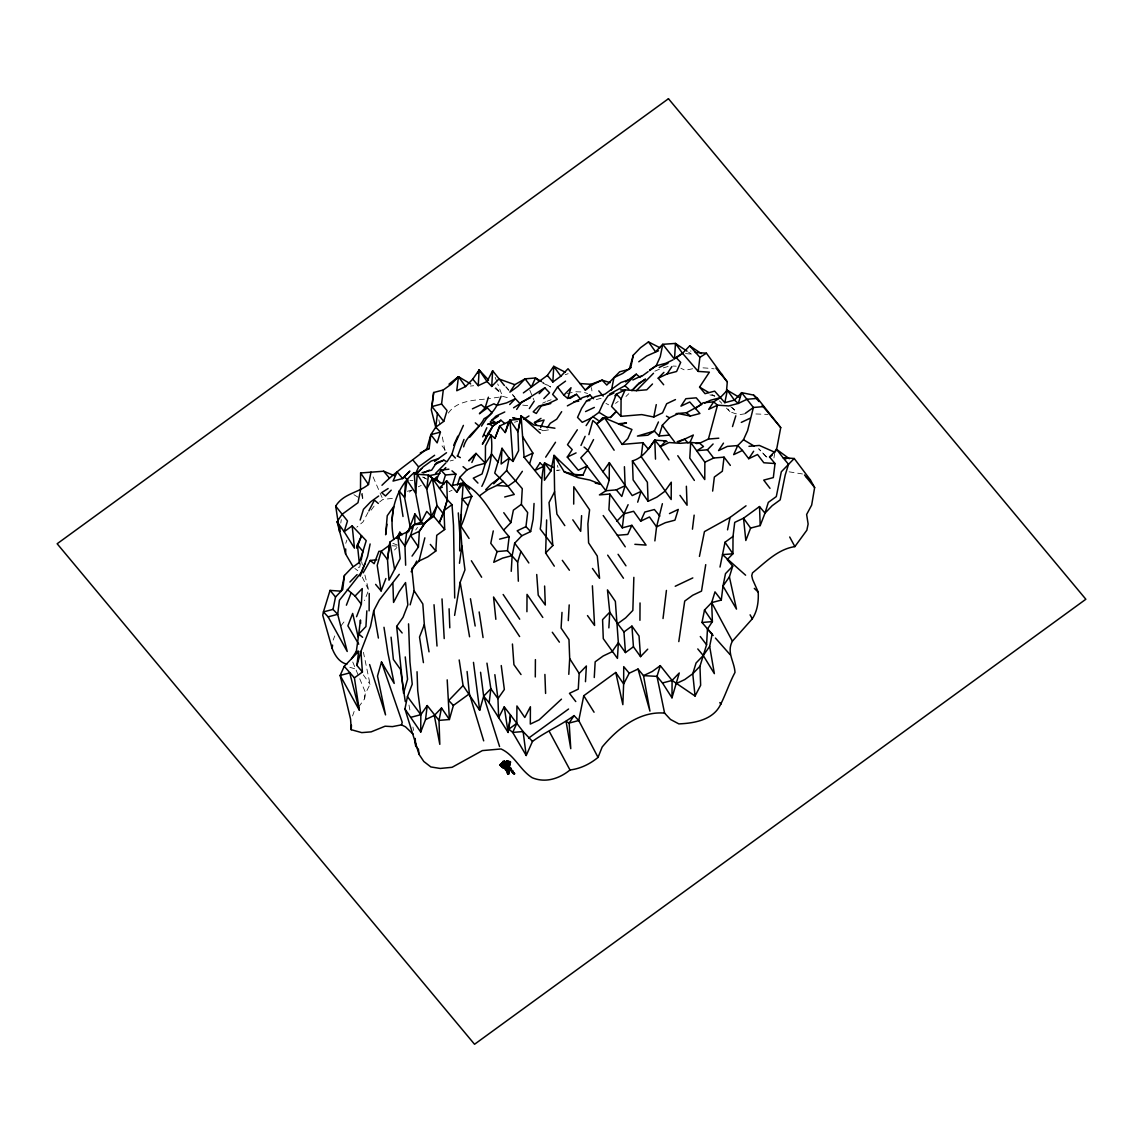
<?xml version="1.0" encoding="UTF-8"?>
<svg xmlns="http://www.w3.org/2000/svg" width="1143" height="1143" viewBox="0 0 1143 1143"><rect width="100%" height="100%" fill="white"/><g stroke="black" fill="none" stroke-linecap="round" stroke-linejoin="round"><path stroke-width="0.75" stroke-dasharray="5 3.75" d="M364.903 575.029L368.632 590.117L364.488 600.618M358.616 707.003L364.603 698.83L365.174 691.858L359.288 677.713M364.603 698.83L365.231 693.944L370.061 684.271L363.445 652.324M340.8 523.051L341.271 519.579M773.954 457.986L774.697 453.157M444.941 450.556L441.955 434.84M360.445 563.656L359.731 567.142L356.487 567.485M345.772 543.311L346.872 540.082M352.573 715.932L354.144 711.46M333.17 640.08L334.756 635.937M368.032 512.407L363.06 521.865L356.802 527.18M448.342 413.094C456.471 401.122 472.602 400.264 485.804 399.05M415.695 530.009L417.524 527.394M371.132 510.149L374.818 505.135M340.914 625.95L343.843 622.078L346.958 620.278M394.506 549.997L396.907 547.511M625.95 396.492L628.807 393.692M379.547 502.02L382.905 499.434L393.035 498.319M409.294 492.09L411.794 490.261M615.52 403.379L618.177 401.45M418.281 486.818L421.21 485.432M449.128 491.633L452.071 490.233M542.625 403.179L545.597 401.779M654.853 371.175L659.682 369.075M546.983 401.264L551.097 399.75M565.242 374.69L568.157 373.69M663.34 367.875L669.912 365.946M596.289 399.564L602.675 397.878M514.479 422.224L517.679 421.381M548.526 429.897L543.054 430.754L538.539 429.011M450.171 460.958L453.371 460.115M407.337 491.29L412.137 490.033M692.629 368.746L685.128 370.289L680.842 368.232M567.271 393.521L575.786 391.749L582.659 392.006L587.616 393.506M745.05 413.78L740.664 414.466L735.42 413.68L729.934 411.709L726.448 408.108M499.177 397.135L487.189 398.878M470.43 386.063L473.673 385.72M560.127 470.03L556.67 470.33L558.941 470.302L557.313 465.358M755.894 413.966L767.953 414.423M502.477 396.292L510.85 398.564M673.084 366.06L676.242 366.189M685.5 353.573L691.444 354.101L690.758 350.801M409.951 480.374L412.923 480.631M392.163 545.725L396.621 546.125M522.708 405.136L529.123 405.808M789.099 471.83L802.443 473.959M709.917 394.892L714.775 396.107L718.275 399.707M349.829 667.269L357.916 669.769M392.878 543.325L397.393 545.082M542.196 382.691L550.683 387.006L543.082 382.491M422.91 477.145L425.753 478.574M605.961 403.422L608.662 404.808M422.81 477.06L428.582 480.017M539.967 429.125L543.054 430.754M711.732 394.306L714.775 396.107M353.93 494.69L359.988 498.391M688.529 352.158L691.444 354.101M354.83 568.442L357.802 570.714M730.706 406.708L734.663 410.066L733.449 406.765M494.962 388.249L501.563 393.849L497.734 383.948M732.163 407.708L734.663 410.066M719.447 400.907L721.776 403.308M766.853 457.157L758.681 448.756L766.996 457.6M495.662 387.577L501.563 393.849M505.635 386.763L511.221 393.263M512.335 394.564L514.579 397.164M506.149 386.848L508.406 389.534M512.921 394.906L515.164 397.593M445.056 449.871L439.926 443.027M362.26 577.115L368.632 590.117M728.077 409.123L729.934 411.709M363.331 674.884L370.061 684.271M373.089 476.931L382.905 499.434M529.78 390.134L533.81 399.807M352.744 661.997L358.631 676.142M495.176 377.347L497.091 382.305M361.331 493.633L363.017 500.234L362.402 493.419M361.588 561.613L362.417 564.971M438.841 419.81L439.884 424.825M408.98 705.031L410.508 713.489M412.952 727.019L413.566 730.406M591.474 387.62L591.945 390.935M703.002 367.86A156.191 132.745 -25.9 0 1 714.089 368.846"/><path stroke-width="1.5" d="M507.321 764.11L507.163 761.095L508.378 764.296L507.592 766.939L508.378 765.91L506.949 767.596L504.692 767.267L501.834 763.31L503.306 762.138M394.249 475.659L383.677 471.216L360.602 472.973L360.488 490.318L357.988 502.72L342 514.364L337.085 521.822L345.629 553.984L352.93 566.485M369.118 610.848L369.232 593.488M414.823 524.366L414.88 513.95L421.167 522.18L424.253 523.823L431.454 516.35L437.04 505.577L432.34 478.331L428.454 475.045L417.252 474.274L414.166 472.63C394.821 488.704 388.52 515.522 393.864 539.553M408.551 623.864L409.937 661.868L412.237 684.157L407.451 696.587L404.951 708.989L420.724 732.049L420.838 714.689L417.738 690.743L417.038 671.741M459.7 550.897L459.8 533.552L463.201 483.132L451.314 485.675L446.627 480.746L439.441 488.204L447.327 499.734L452.014 504.677L453.514 525.323L454.7 598.018M477.945 483.089L473.259 478.16L482.046 473.988L485.361 463.244L485.461 445.884L491.061 435.112L487.975 433.483L482.375 444.256L486.304 438.298M404.951 708.989L419.052 754.366L423.81 761.495L430.84 766.939L440.212 768.453L452.099 767.296L482.36 750.594L501.048 748.965C514.693 755.18 519.922 770.053 532.238 777.74C545.511 783.255 559.313 778.683 570 769.996C580.458 768.696 589.931 764.081 598.032 757.395L578.744 720.533L574.057 715.604C560.87 725.348 545.668 731.677 532.481 741.407L526.209 755.494L512.707 732.42L516.822 723.319L516.922 705.96L524.808 717.49L530.409 706.731L530.309 724.076L539.096 719.904L561.484 699.145M526.923 611.719L527.023 594.374L542.811 617.434M535.295 676.956L535.41 659.611M546.64 519.936L545.625 552.983L554.312 566.156M564.813 525.623L556.912 514.093L554.612 491.79L554.026 455.443L574.029 474.359L582.944 475.159L587.059 466.058L580.773 457.829L587.959 450.356L593.56 439.584M573.7 504.106L573.815 486.747L589.588 509.807L587.888 523.865L588.588 542.868L597.275 556.041L599.575 578.344L592.488 568.457M609.233 480.003L609.333 462.644L602.947 471.773L609.233 480.003L605.919 490.747L599.418 494.905L609.819 494.033L623.992 513.793L622.292 527.852L631.879 525.323L646.066 545.082L634.865 544.311M675.47 399.579L666.669 403.75L662.554 412.852L653.767 417.024L641.766 414.595L620.963 416.338L621.078 398.993L625.178 389.892L636.38 390.663L646.781 389.792L652.496 383.991M639.937 620.292L640.037 602.947M638.023 669.041L643.509 675.627L656.996 676.385L662.483 682.971L671.984 697.801L672.084 680.442L660.297 665.64L652.31 671.455L643.509 675.627L649.938 711.132L638.023 669.041L629.221 673.213L623.635 683.985L622.849 704.645L615.748 672.455L583.759 695.73L578.744 720.533L569.157 723.062L566.071 721.433L570.771 748.679L569.157 723.062L574.057 715.604M614.134 450.228L596.746 423.867L602.461 418.067L604.733 418.052L622.121 444.413L642.923 442.67L641.209 456.714L671.184 499.534L671.284 482.189L664.883 491.304L656.896 497.134L648.095 501.306L633.122 479.889L632.422 460.886C643.023 457.986 648.81 448.456 654.796 440.126L660.297 446.713L669.084 442.541L680.285 443.313L690.686 442.441L704.86 462.201L704.76 479.56L689.786 458.143L690.686 442.441L699.602 443.241L708.403 439.069L718.79 438.198M750.608 528.08L743.521 518.208L745.822 540.51L750.608 528.08L760.209 525.566L764.996 513.15L759.509 506.563L743.521 518.208L734.72 522.38L733.02 536.424L732.92 553.784L727.205 559.584L732.692 566.171L729.391 576.915L722.99 586.03L721.29 600.089L711.689 602.604L704.488 610.076L701.988 622.478L713.161 635.494M345.629 553.984L345.686 548.954M503.592 763.51L502.22 762.681L504.377 761.095L503.777 763.438L502.949 762.838M503.692 762.424L500.377 764.424L508.464 770.539L508.492 774.297L507.349 773.097L507.792 770.339L507.063 770.468M506.735 766.796C504.22 760.552 506.249 764.781 504.092 762.638M413.209 734.263L405.508 726.834L401.479 724.862L392.478 726.619L385.091 726.205L371.161 731.863L361.76 732.62L351.23 729.705L351.444 725.219M361.345 604.276L362.26 588.574L355.059 596.046L361.345 604.276L356.559 616.706M366.832 610.862L365.931 626.564L358.745 634.036L356.345 651.396L351.444 658.854M405.494 481.774L404.593 497.476L410.094 526.38L409.151 531.024M412.051 556.098L418.438 546.968L419.352 531.266L424.253 523.823L413.866 524.694L406.665 532.167L397.864 536.324L389.877 542.153L387.491 559.513L388.991 580.173L400.164 558.627L397.864 536.324L404.965 546.211L405.651 565.214M410.137 604.847L414.123 590.774L411.823 568.471L419.024 560.999L427.825 556.841L435.812 551.012L436.726 535.31L444.713 529.495L444.013 510.492L447.327 499.734L446.627 480.746M504.406 385.548L492.633 370.746L487.032 381.505L478.245 385.677L479.146 369.975L488.59 380.033M470.63 383.905L458.472 376.69L456.757 390.749L465.558 386.577L472.759 379.105L479.146 369.975L487.032 381.505L491.719 386.448L492.633 370.746M493.705 483.832L506.62 470.559L509.121 458.157L502.034 448.285L501.134 463.987L509.121 458.157L513.007 461.443L518.608 450.671L517.908 431.668L521.094 415.952L534.01 424.996L554.926 428.225M511.235 571.314L512.15 555.612L514.65 543.211L521.851 535.738L530.652 531.566L533.152 519.165L534.052 503.463M530.652 531.566L525.951 526.637L527.666 512.593L521.379 504.363L522.28 488.661L506.62 470.559M610.105 382.676L602.104 380.133L593.303 384.305L585.316 390.12L568.042 368.732L560.842 376.19L552.855 382.019L553.755 366.317L565.285 372.218M561.999 612.391L561.099 628.093L568.985 639.623L569.685 658.625L568.785 674.327M568.285 620.62L569.2 604.918M581.601 515.636L580.687 531.338L572.8 519.808M569.685 658.625L579.172 673.456L578.272 689.158L569.471 693.33L575.772 701.559M585.473 681.685L586.373 665.983L579.172 673.456M594.26 677.513L595.174 661.811L603.161 655.996L611.962 651.824L618.349 642.695L615.363 601.404L607.462 589.874L609.762 612.177L608.862 627.878M609.819 494.033L608.905 509.735L622.292 527.852M633.851 577.358L632.851 610.405L625.65 617.877L617.663 623.707L623.949 631.936L625.45 652.582L633.436 646.767L631.936 626.107L623.949 631.936M662.483 682.971L672.084 680.442L695.058 696.03L700.645 685.271L699.959 666.269L706.574 644.766L707.474 629.064L712.389 621.606L711.689 602.604L714.989 591.86L721.29 600.089M508.764 772.968L508.492 774.297L508.692 771.039L507.778 769.968M507.849 774.34L507.478 771.868M504.963 762.067L504.72 761.367L505.263 762.71C504.049 765.581 505.735 761.638 505.506 763.624M506.463 768.953L507.063 767.782L504.849 766.181L506.863 767.61L505.92 769.325M726.462 391.406L727.305 381.891L715.904 368.032M507.349 773.097L508.464 770.539L507.606 770.168M770.011 488.347L763.724 480.117L773.325 477.588L775.025 463.544L769.539 456.957L776.74 449.485L783.026 457.714L794.228 458.5L810.444 480.017L814.645 487.547L811.659 505.106L806.629 514.479L808.13 524.023L806.872 530.181L794.871 546.611C777.726 549.183 765.296 562.542 752.508 572.843L751.737 575.643L752.608 579.472L758.209 592.088C758.652 601.475 757.58 610.662 752.294 618.82L732.406 641.18C726.291 652.367 734.463 661.583 734.992 672.441C729.491 682.657 725.762 694.315 720.476 704.674C713.161 719.99 694.144 723.276 678.856 723.89L670.441 719.433L664.597 713.118L656.996 676.385L660.297 665.64M346.886 664.169C339.242 662.483 334.785 655.196 332.156 648.41L332.556 645.081M344.429 575.472L342.714 589.517L335.528 596.989L333.013 609.39L337.699 614.32L347.215 651.467L328.112 616.849L323.426 611.919L330.041 590.402L341.243 591.188L344.429 575.472L351.615 568L359.616 562.185L366.231 540.668L352.173 525.88L344.172 531.695L354.473 548.183L352.173 525.88M358.631 651.381L344.243 666.326L340.143 675.427L359.245 710.046L354.416 677.842L362.417 672.013L356.93 665.44L358.631 651.381L356.345 651.396M386.934 524.223L385.648 534.767L387.234 515.75L393.635 506.635L391.92 520.679M399.178 537.481L399.807 532.209L402.007 534.838M406.665 532.167L404.965 546.211L410.551 535.438L413.866 524.694L421.167 522.18L426.768 511.421L431.454 516.35L426.753 489.104L428.454 475.045L435.312 480.389M381.976 485.261C395.578 471.545 412.094 460.943 426.853 448.713L430.854 434.64L435.754 427.182L443.755 421.367L431.968 406.551L433.683 392.506L443.284 389.977L451.271 384.162L458.472 376.69L465.558 386.577M420.338 452.857L429.139 448.685L430.854 434.64L440.441 432.125L435.754 427.182L437.469 413.137M443.755 421.367L447.056 410.608L441.569 404.036L443.284 389.977M420.724 732.049L425.525 719.619L427.225 705.574L438.998 720.39L439.812 744.35L434.311 715.447L441.512 707.988L449.399 719.519L438.998 720.39L441.512 707.988M461.386 514.536L459.686 528.58C465.43 518.551 466.758 506.892 471.888 496.319L463.201 483.132L456.8 492.247L451.314 485.675M532.481 741.407L523.108 731.549L512.707 732.42L508.821 729.134L510.535 715.089L508.135 732.449L489.161 702.788L490.861 688.743L486.961 663.14M518.336 581.201L517.636 562.199L507.463 550.683L509.164 536.624C492.876 519.351 485.332 494.433 463.201 483.132M654.868 540.91L656.568 526.866L662.383 503.706M663.026 618.534L666.426 590.431M775.24 451.871L776.883 447.999L780.726 427.611L757.509 398.378L753.623 395.092L741.621 392.663L734.435 400.136L724.833 402.665L714.661 391.149L705.06 393.663L699.573 387.091L709.389 372.175L698.187 371.404L699.902 357.345L689.729 345.843L682.528 353.301L675.87 358.159M678.799 641.594L684.714 601.089L692.715 595.26L701.516 591.102L705.731 564.642M692.444 529.18L694.158 515.136M712.646 491.09L714.361 477.031L722.347 471.216L724.062 457.157L713.661 458.029L704.86 462.201M506.735 764.095L508.264 764.796L506.635 767.625L504.006 766.51L504.134 764.867M340.085 528.266L339.6 531.738L335.699 506.135C343.3 493.547 358.13 492.962 368.489 484.503L370.989 472.102M433.683 392.506L431.297 409.866L436.04 428.411M459.472 563.285L461.858 545.925L460.358 525.266L469.059 538.453M461.858 545.925L464.958 569.871L460.172 582.287L454.6 615.377M506.506 761.752L507.763 763.381L508.792 762.667L507.792 762.867L507.121 765.91L507.778 762.152L508.164 765.567C506.563 769.825 503.663 765.724 502.134 763.981L500.805 764.524L502.034 766.296L509.278 768.01L511.535 770.853M507.449 763.724L508.864 764.867L509.949 761.538L510.535 762.395M504.935 762.467L503.849 761.324M370.118 543.954L367.617 556.355L360.188 576.215M424.839 537.853L419.024 560.999M493.276 530.923L490.776 543.325L497.062 551.555L493.747 562.299L502.549 558.141L512.15 555.612M503.677 530.052L510.878 522.58L513.378 510.178L521.379 504.363M545.625 552.983L552.826 545.511L540.239 529.052C543.839 507.035 538.61 484.503 544.539 462.929L553.183 467.358M611.476 389.992L613.977 377.59L619.692 371.789L629.293 369.26L630.779 367.603L633.279 355.202L640.48 347.729L648.467 341.9L659.997 347.801M653.767 417.024L656.268 404.622M724.833 402.665L727.334 390.263L739.507 397.478M699.43 556.412L704.445 531.609L730.034 517.45L746.022 505.806M720.004 567.057L725.019 542.253L733.02 536.424M727.534 529.852L730.034 517.45M757.509 398.378L747.108 399.25L738.321 403.422L734.435 400.136L727.334 390.263L720.147 397.721L713.632 401.879L708.717 409.337L717.518 405.165L728.72 405.936L738.321 403.422L741.621 392.663L753.408 407.479L747.593 430.64L743.479 439.741L737.764 445.541L733.663 454.643L742.45 450.471L748.736 458.7L757.538 454.528L763.824 462.758L775.025 463.544M697.773 648.938L703.259 655.51L714.361 673.641L709.66 646.395L712.16 633.994L707.474 629.064M361.145 560.156L362.917 551.426L357.43 544.84L361.545 535.738L356.759 548.154L357.43 544.84L359.373 563.713M399.264 574.329L379.29 600.046L373.69 610.805L370.503 626.521L360.917 651.367L356.93 665.44M540.296 433.226L521.094 415.952L517.908 431.668L510.007 420.138L508.535 421.81L499.734 425.982L494.948 438.398L491.061 435.112C493.447 452.728 489.818 470.587 481.832 486.375M550.84 471.159L544.539 462.929L544.439 480.274L550.84 471.159L554.026 455.443L558.656 460.586M507.792 762.867L506.349 765.81M507.392 770.139L505.992 766.882L507.521 769.525M505.235 763.067L503.977 763.495L506.178 765.724M507.749 763.267L509.992 762.767C510.135 765.224 507.406 770.496 505.992 766.882M510.149 763.167L510.478 761.81L508.664 761.409L506.535 763.481M507.649 772.082L508.606 770.982L506.392 770.496C509.335 775.083 508.464 768.353 506.52 768.482L505.649 768.768L508.892 767.524L505.649 768.768M504.577 762.852L504.349 761.295M383.991 627.293L387.891 652.882L394.192 683.428L381.491 662.011L377.504 676.07L385.534 714.889L369.618 664.54M447.327 499.734L443.341 513.807L437.04 505.577L433.74 516.336L425.739 522.151L419.352 531.266L410.551 535.438L418.438 546.968M401.479 724.862L402.222 722.247L381.491 662.011M504.692 496.991L514.279 494.476L507.992 486.246L494.733 473.102L502.034 448.285M467.087 671.498L469.387 693.801L453.385 705.445L449.399 719.519L447.199 679.856M459.186 659.968L463.086 685.571L479.674 710.289L483.66 696.216L480.56 672.27M588.874 434.654L592.86 420.581L596.746 423.867L604.733 418.052L631.95 429.497L627.836 438.612L622.121 444.413M629.293 369.26L633.279 355.202M671.984 697.801L679.271 672.97L672.084 680.442M509.278 768.01L502.949 767.467L499.862 765.038L500.377 764.424M360.159 520.065L363.474 509.307L370.661 501.834L378.662 496.019M440.441 432.125L437.14 442.87L430.854 434.64M442.655 484.203L445.484 474.988L440.798 470.059L436.683 479.16L433.44 479.503M422.067 472.645L431.668 470.13L436.569 462.672L443.884 460.172L446.97 461.801L451.885 454.342L455.185 443.598L463.401 425.396M457.514 456.214L463.987 439.426M452.571 484.875L455.886 474.116L451.999 470.83M457.414 485.075L459.772 477.403L466.958 469.93L475.759 465.758L485.361 463.244L491.747 454.114L498.048 462.344M488.418 397.192L485.103 407.951L479.403 413.752L487.389 407.937L492.076 412.866L486.375 418.667L481.46 426.125M494.948 438.398L499.734 425.982L505.22 432.568L508.535 421.81L511.45 420.81M529.58 463.829L532.881 453.085L522.594 436.597M567.714 398.464L571.029 387.706L563.828 395.178L567.714 398.464L576.515 394.292L580.901 399.55M517.636 562.199L520.937 551.44L514.65 543.211M624.421 466.715L625.121 485.704L621.806 496.462L616.32 489.876L605.919 490.747L587.059 466.058L578.258 470.23L567.285 457.071L572.2 449.613L567.514 444.684L577.329 429.782M637.694 502.177L641.009 491.419L632.208 495.591L609.333 462.644M674.67 441.984L669.427 435.126L659.025 435.997L662.34 425.239L669.527 417.766L678.328 413.595L690.329 416.023L699.93 413.509L689.758 401.993L680.957 406.165L685.871 398.707L696.258 397.835L701.745 404.422L686.443 412.737L676.042 413.609M708.403 439.069L717.518 405.165L713.632 401.879L703.231 402.75L695.244 408.58M732.506 426.568L735.806 415.823M502.977 761.281L504.449 763.795M503.363 763.081L505.32 763.524M478.045 373.132L479.146 369.975M507.735 771.068L507.792 770.339M502.791 767.267L504.106 767.31C504.992 769.139 502.006 766.853 502.077 766.124M504.034 761.824L505.263 762.71L504.72 763.71M506.335 761.367L505.077 761.91L505.735 762.995L506.335 761.367L508.392 761.224L507.163 761.095M346.386 605.19L351.172 592.774M375.618 584.373L381.105 590.96L385.905 578.529M407.694 532.581L414.88 513.95M414.123 590.774L422.824 603.961L424.324 624.607L419.524 637.022L423.424 662.626M505.22 432.568L510.007 420.138L520.408 419.267M512.464 770.896L511.221 771.254M510.149 763.724L509.535 765.567L509.549 762.052L507.492 761.667M503.834 766.396L502.963 767.71L500.977 765.781L503.677 765.367M598.032 757.395L602.19 746.979C617.377 728.705 639.451 710.889 664.597 713.118M509.392 763.695L508.135 765.053L508.421 766.567L506.149 767.696M364.988 563.799L360.874 572.9L339.414 600.275L337.699 614.32L328.112 616.849M415.209 474.502L418.638 466.916L434.626 455.271M453.7 445.27L457.814 436.155M463.644 446.842C466.601 434.826 478.903 429.439 484.089 418.681C492.99 414.18 497.591 405.208 501.105 396.307M442.655 515.322L439.226 522.908L444.013 510.492L452.014 504.677M456.8 492.247L460.915 483.146M482.717 436.84L486.832 427.739M471.873 462.472L475.988 453.371L485.361 463.244M540.653 427.611L544.068 420.024L534.467 422.539L536.667 425.182M580.987 445.441L585.102 436.34M628.264 380.005L620.949 382.505L604.961 394.149L595.36 396.664L586.573 400.836L581.658 408.294L577.544 417.395L582.244 422.324L591.031 418.152L599.032 412.337L603.133 403.236L608.047 395.778L613.92 392.992M658.454 421.953L654.339 431.054L647.838 435.212L637.437 436.083L654.339 431.054L659.025 435.997M616.791 521.265L623.992 513.793L628.107 504.692M631.879 525.323L627.778 534.424L617.377 535.295L603.19 515.536M623.992 513.793L633.593 511.278L640.68 521.151L644.795 512.05L654.382 509.535L659.868 516.107M689.886 442.598L693.315 435.012L678.656 441.955M368.846 510.921L374.433 500.148L378.319 503.434M376.733 559.756L370.232 560.441L363.16 572.872M396.621 538.367L399.807 532.209M411.151 571.786L416.738 561.027M488.09 435.269L492.876 426.039L500.877 420.21L504.763 423.496M554.612 491.79L549.026 502.563L552.826 545.511M526.209 755.494L523.108 731.549L504.234 706.86L498.648 717.618L497.948 698.63L494.848 674.67M501.534 763.367L502.334 762.581M539.367 381.262L535.481 377.976L531.381 387.077L525.08 378.847L514.807 384.677L509.892 392.135L517.893 386.32L525.08 378.847L535.481 377.976L541.568 381.591M487.975 433.483L492.876 426.039L500.877 420.21M516.65 409.437L521.551 401.979L530.352 397.807M529.323 408.551L534.238 401.093M565.542 381.133L557.541 386.948L552.626 394.406L557.313 399.336L548.526 403.508L538.924 406.022L533.209 411.823L536.296 413.466L541.211 406.008L550.812 403.493M547.297 427.768L550.24 423.296L556.755 419.138L561.67 411.68M545.682 457.157L555.512 442.255M586.13 425.61L591.031 418.152M663.683 384.762L658.197 378.19L666.998 374.018L671.913 366.56M723.476 443.127L718.576 450.585L727.362 446.413L737.764 445.541L742.45 450.471M748.736 458.7L753.651 451.242M469.816 437.155L479.174 426.139L475.288 422.853M523.38 392.892L547.368 375.433L553.755 366.317L560.842 376.19M405.251 656.925L407.551 679.228L403.565 693.301L396.664 626.407L403.065 617.277L407.851 604.861L405.551 582.559L399.164 591.688L393.563 602.447L392.878 583.444M522.38 471.302L515.993 480.431L507.992 486.246L496.791 485.461L488.004 489.633L480.003 495.462M411.237 717.218L420.838 714.689L427.225 705.574M668.984 459.886L660.297 446.713L665.998 440.912L654.796 440.126L648.41 449.242L642.923 442.67M709.66 646.395L703.259 655.51L696.073 662.983L692.758 673.741L695.058 696.03M504.392 763.495L505.206 762.724M501.52 765.867L502.791 764.91L502.134 763.981M508.264 765.667L507.206 767.739L509.221 766.239L508.306 766.71L508.264 765.667L509.421 765.596L507.235 768.167L505.449 768.182L507.163 768.225L508.549 767.296L507.235 768.167L504.106 767.31L505.12 767.01M614.905 395.721L616.391 394.064L625.178 389.892L620.606 389.92M500.491 764.181L501.891 763.238L504.077 763.924L502.691 763.067M502.949 767.467L505.306 767.896L504.692 767.267M501.448 765.267L503.849 765.653M509.992 762.767L508.292 763.438M402.65 478.56L397.164 471.973L393.049 481.074L402.65 478.56L409.837 471.087L404.136 476.888L408.022 480.174M491.719 386.448L498.919 378.976L514.807 384.677M416.924 473.531L421.724 468.544M349.915 582.044L357.102 574.586M475.988 453.371L468.787 460.843L474.502 455.043M610.291 417.638L616.277 411.409L610.576 417.209L602.461 418.067M463.086 685.571L448.699 700.516L453.385 705.445M499.577 746.55L483.66 696.216L490.861 688.743L497.948 698.63L504.349 689.5L501.248 665.555M633.436 646.767L640.537 656.639L647.724 649.167M732.692 566.171L725.505 573.629L722.99 586.03L736.492 609.119L729.391 576.915M699.959 666.269L692.758 673.741L684.771 679.556L675.97 683.728M391.22 490.161L385.52 495.962L381.633 492.676L388.134 488.532M417.495 472.688L423.21 466.873L431.197 461.058L438.512 458.557M435.554 473.402L445.827 462.958M490.261 421.953L495.962 416.138L504.763 411.98M436.697 476.86L434.411 479.174L436.683 479.16L439.984 483.103M443.541 469.887L445.827 467.573M509.678 404.522L515.379 398.721L520.065 403.65L513.564 407.808M539.153 393.635L544.854 387.834L549.54 392.763L543.839 398.578M485.718 489.661L491.433 483.846L499.42 478.031M585.316 390.12L591.017 384.319L602.104 380.133L606.79 385.062L613.977 377.59L622.778 373.418L630.779 367.603M609.533 394.106L624.835 385.791L636.265 374.175L640.151 377.461M636.38 390.663L653.51 373.261M658.197 378.19L663.912 372.389M696.13 443.527L699.602 443.241L703.488 446.527L696.973 450.671L707.374 449.799L713.089 443.998M794.228 458.5L781.312 471.773L776.297 496.576L768.31 502.391L764.996 513.15L772.197 505.677L780.183 499.862L785.198 475.059L788.513 464.301L783.026 457.714L786.027 458.886M505.735 762.995L506.72 762.024M448.985 384.177L458.472 376.69M509.535 764.31L508.264 764.796M507.335 761.424L508.049 763.581M434.511 461.458L446.513 452.728M521.408 402.679L544.854 387.834M587.331 396.992L590.002 395.049L593.517 398.75M638.766 361.774L646.767 355.959L658.482 350.787M389.191 545.468L381.19 551.283L378.919 551.312L374.118 563.728L370.232 560.441M625.607 381.933L636.265 374.175M641.48 376.49L648.138 371.646M649.481 370.675L656.139 365.817L665.74 363.303L673.07 359.831M745.407 413.295L753.408 407.479L763.795 406.608M508.821 729.134L516.822 723.319M528.595 738.135L568.571 709.031M498.248 416.123L491.733 420.281L494.819 421.91L487.504 424.41L499.391 421.881M523.78 419.281L528.98 415.966M570 398.45L576.515 394.292M534.467 422.539L540.982 418.395M649.624 369.975L656.139 365.817L660.254 356.716L662.754 344.314L675.442 343.429L687.072 351.187M698.187 371.404L682.528 353.301L676.013 357.459L680.699 362.388L676.599 371.489L666.998 374.018M496.791 485.461L503.306 481.317M699.902 357.345L706.417 353.201L727.305 381.891M769.539 456.957L772.139 455.3M505.792 763.753L501.806 763.795L499.862 765.038L502.963 767.71M504.434 764.167L506.035 767.324M504.263 761.709L504.992 762.167L503.649 762.767L502.577 761.995M501.906 763.953L501.563 764.381M503.906 767.767C503.02 767.839 507.606 768.21 507.221 768.496L507.235 768.167M472.43 408.837L481.217 404.665L485.103 407.951L493.905 403.779L496.991 405.408L506.592 402.893L515.379 398.721M435.083 464.344L443.884 460.172M423.51 472.931L429.382 470.144M567.371 405.879L582.687 397.55L590.002 395.049M632.836 379.962L641.637 375.79M659.225 367.446L668.026 363.288M585.545 411.566L594.346 407.408M541.353 478.646L524.094 457.257L532.881 453.085M567.285 457.071L576.086 452.899M704.688 403.036L710.546 400.25L720.147 397.721M741.293 422.396L750.094 418.238M525.951 526.637L517.165 530.809L521.851 535.738M616.32 489.876L625.121 485.704M640.68 521.151L649.481 516.979L656.568 526.866L665.369 522.694L674.956 520.165L678.27 509.421L669.469 513.593M675.227 586.259L692.815 577.915M425.525 719.619L434.311 715.447M507.135 771.525L508.349 772.382M442.355 487.204L439.441 488.204L432.34 478.331L426.753 489.104L417.252 474.274L415.666 493.29L421.167 522.18M677.199 441.684L684.514 439.183L688.029 442.884M512.878 770.968L513.136 771.868L511.807 771.254L514.55 773.797L512.164 772.111L513.436 772.854M431.968 406.551L441.569 404.036M620.063 424.61L626.45 422.924L618.349 423.782M440.112 473.373L428.239 475.917M471.888 496.319L462.286 498.834L467.787 505.42M499.562 539.153L509.164 536.624M333.013 609.39L323.426 611.919L322.74 615.234L332.156 648.41M504.592 761.695L505.235 762.438M573.886 401.722L578.758 401.207M586.573 400.836L589.817 400.493M440.798 470.059L448.913 469.201M748.965 446.313L759.366 445.441L774.54 452.142M445.484 474.988L455.886 474.116M576.015 475.745L582.944 475.159M497.062 551.555L507.463 550.683M701.988 622.478L712.389 621.606L704.488 610.076M504.692 766.324L505.577 766.782L502.477 764.353L502.591 765.153M507.649 764.296L508.378 764.296M426.853 448.713L429.139 448.685M695.215 352.415L706.417 353.201M579.815 383.534L591.017 384.319M504.249 767.224L506.963 768.082M505.177 767.082L506.935 767.296L506.463 766.339M507.649 770.896L508.692 771.039L508.606 772.339M505.335 767.867L506.235 768.525L503.963 767.667M504.62 766.582L506.263 766.61M512.593 770.968L514.55 773.797L513.436 773.625L510.221 768.596L508.378 767.939L511.593 769.439M663.712 440.927L667.141 441.612M595.289 483.132L600.432 484.175L589.917 480.074L577.915 477.645L564.313 471.916L554.026 455.443M510.664 769.625L512.378 771.811M520.851 419.71L512.764 417.666L515.836 419.31M564.313 471.916L574.029 474.359M503.906 763.381L505.263 763.895M507.735 761.81L508.649 762.081M508.121 770.796L507.306 771.354L505.263 769.439L507.306 771.354L506.32 770.653M511.292 768.825L506.878 765.981L511.235 768.682M511.778 770.825L514.55 773.797M443.87 484.232L432.34 478.331L434.897 480.66M507.249 764.31L509.064 765.739L507.492 764.696M666.44 416.138L669.527 417.766M599.032 412.337L607.79 417.781M592.517 416.481L598.189 420.31M489.79 424.396L492.876 426.039M484.203 435.169L487.289 436.797M457.257 455.957L460.329 457.6M699.573 387.091L708.689 392.506M743.479 439.741L754.123 446.056M509.392 766.696L506.792 765.138L510.792 768.367M504.377 766.381L506.192 767.482L502.477 764.353M689.729 345.843L701.359 353.601M511.535 769.596L509.864 767.51M776.74 449.485L789.342 458.729M806.172 476.845L810.444 480.017M719.204 372.361L722.49 374.833M507.378 764.253L509.064 765.739M686.443 412.737L690.329 416.023M624.835 385.791L628.721 389.063M584.073 447.07L587.959 450.356L602.947 471.773M463.072 466.644L466.958 469.93M347.286 589.488L355.059 596.046M362.631 637.308L358.745 634.036L360.445 619.977L360.659 623.392M745.607 575.2L722.519 554.655L732.92 553.784L725.019 542.253M500.805 764.524L501.734 765.367M754.309 588.388L758.209 592.088M507.363 769.768L508.692 771.039L507.021 769.353M414.809 739.15L415.738 746.208L417.466 747.993M512.607 772.368L513.879 773.697M621.078 398.993L616.391 394.064L611.591 406.479L620.963 416.338M451.885 454.342L455.4 458.043M410.094 526.38L412.437 528.838M354.416 677.842L344.243 666.326M715.432 638.065L730.206 654.782M509.164 767.51L509.978 768.41M780.726 427.611L762.152 405.465M598.789 390.877L603.19 396.15M547.368 375.433L552.855 382.019M472.759 379.105L478.245 385.677M629.221 673.213L623.735 666.64L623.635 683.985L615.748 672.455M459.772 477.403L469.644 489.247M413.152 460.329L418.638 466.916M433.74 516.336L444.713 529.495M383.677 471.216L389.163 477.788M430.325 544.439L435.812 551.012M483.66 696.216L489.161 702.788M396.664 626.407L402.15 632.979M330.041 590.402L335.528 596.989M753.623 395.092L758.952 401.579M804.515 474.974L814.645 487.547M510.135 767.339L510.864 769.11M724.062 457.157L730.348 465.401M707.374 449.799L713.661 458.029M632.422 460.886L647.395 482.303L648.095 501.306M557.541 386.948L563.828 395.178M700.288 636.537L706.574 644.766M335.699 506.135L347.486 520.951L344.172 531.695L337.085 521.822M420.838 714.689L407.451 696.587M505.692 765.439L504.877 763.938L506.506 767.482M682.528 353.301L675.442 343.429L674.527 359.131L662.754 344.314L655.568 351.787L648.467 341.9M662.34 425.239L669.427 435.126M679.971 495.362L687.072 505.249L686.371 486.246M631.936 626.107L639.037 635.994L640.537 656.639M562.313 560.341L569.4 570.228M625.45 652.582L618.349 642.695L617.449 658.397L603.275 638.637L602.575 619.635L609.762 612.177L617.663 623.707M587.488 615.577L594.574 625.464L592.388 585.816M503.777 512.693L510.878 522.58M552.298 632.265L559.398 642.152M521.022 674.541L513.921 664.669L512.435 644.023M694.358 480.431L677.785 455.714M617.377 535.295L625.264 546.825M618.077 554.298L625.964 565.828M607.676 555.169L623.464 578.229M520.937 551.44L528.838 562.97M519.722 619.192L503.149 594.489M360.602 472.973L368.489 484.503M502.477 764.524L504.006 766.51M583.759 695.73L594.06 712.218M519.622 636.551L493.547 597.003L495.848 619.306M471.359 560.756L481.646 577.229M358.759 644.209L347.886 625.835L352.673 613.42L358.202 637.108M750.094 614.834L752.294 618.82M719.861 702.545L720.876 704.388M789.699 536.996L794.871 546.611M711.689 602.604L732.406 641.18M549.269 731.42L570 769.996M505.163 764.724L505.62 766.167M469.387 693.801L483.689 740.85M359.245 710.046L349.729 672.898L340.143 675.427L350.572 719.19L351.23 729.705M504.063 767.296L504.249 768.053M469.573 636.78L460.172 582.287M470.459 598.761L475.174 626.021M424.324 624.607L429.025 651.853M394.578 569.4L389.877 542.153L387.491 559.513L381.19 551.283L377.204 565.356L381.105 590.96M373.69 610.805L378.39 638.051M504.234 706.86L508.135 732.449M479.16 611.948L483.06 637.551M473.473 662.383L479.674 710.289M403.008 516.493L399.107 490.89L404.593 497.476L406.979 480.103L415.666 493.29L414.166 472.63M405.279 701.559L400.464 669.355L393.378 659.468L391.077 637.165M418.338 748.894L419.052 754.366M513.007 461.443L510.007 420.138M536.724 574.5L538.224 595.146L545.311 605.033L544.611 586.03M521.094 415.952L524.094 457.257M458.3 512.907L459.8 533.552M444.213 638.566L442.012 598.918M434.026 604.733L437.012 646.038M360.917 651.367L362.417 672.013M415.195 738.464L415.738 746.208M759.509 506.563L760.209 525.566M654.796 440.126L655.496 459.129M544.897 674.441L545.597 693.43M449.099 608.79L449.799 627.793M539.982 462.958L535.067 470.416L543.868 466.244L539.982 462.958M639.008 383.234L631.808 390.706L637.523 384.891L645.524 379.076L639.008 383.234M668.455 98.727L57.15 543.754L474.545 1044.273L1085.85 599.246L668.455 98.727"/></g></svg>
